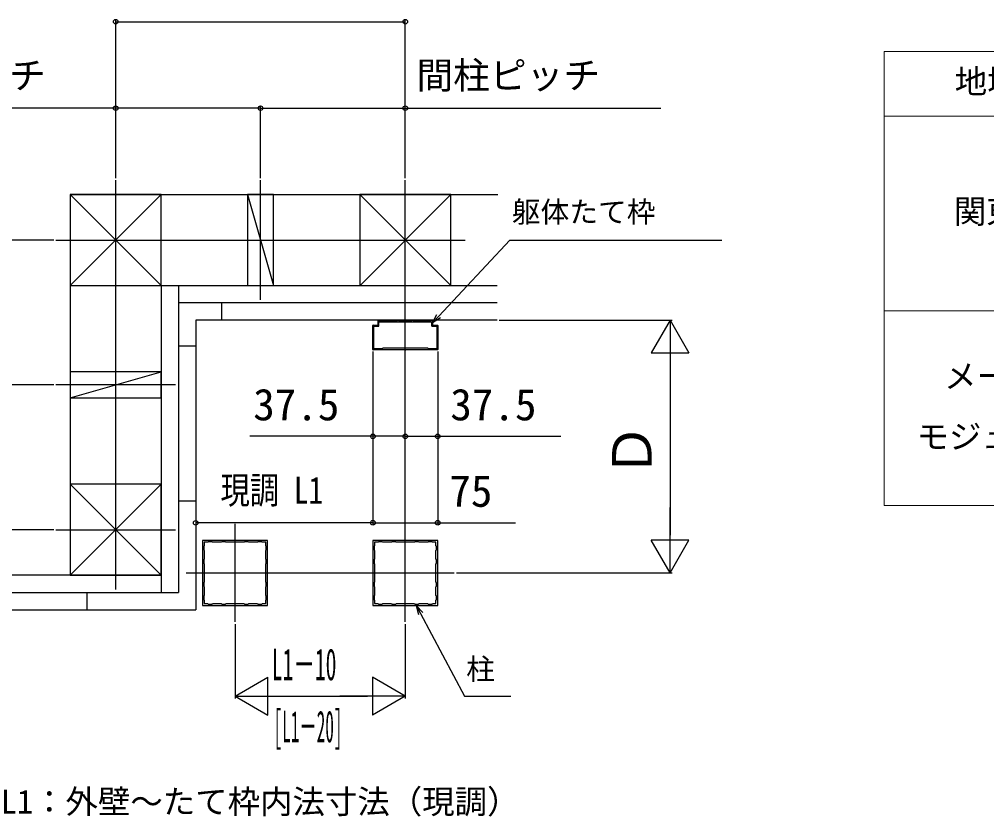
# Model space of a CAD drawing. Units: millimetres, scale not verified. Extents: x -875 to 875, y -1304 to 1297.
# Drawn here: x -175.1 to 272.5, y 496.8 to 865.6 of the extents above; entities that cross this region are included whole.
import ezdxf
from ezdxf.enums import TextEntityAlignment as Align

# ---------------------------------------------------------------- set-up
doc = ezdxf.new("R2010")
doc.units = ezdxf.units.MM
doc.header["$LTSCALE"] = 8
doc.layers.add('0-1_TABLE1', color=7, linetype='Continuous', lineweight=18)
for name, color, linetype in [('0-2_USER1', 3, 'Continuous'), ('0-5_YKK_12', 2, 'Continuous'), ('0-7_YKK_A1', 4, 'Continuous'), ('0-8_YKK_D', 6, 'Continuous')]:
    doc.layers.add(name, color=color, linetype=linetype)
doc.styles.add('ＭＳ ゴシック', font='')
doc.styles.get('ＭＳ ゴシック').set_extended_font_data('MS Gothic')

msp = doc.modelspace()

# ---------------------------------------------------------------- linework, layer by layer
at = {"layer": '0-1_TABLE1'}
for p, q in [((225, 850.8), (545, 850.8)), ((225, 850.8), (225, 640.8)), ((225, 820.8), (545, 820.8)), ((225, 730.8), (545, 730.8)), ((225, 640.8), (545, 640.8))]:
    msp.add_line(p, q, dxfattribs=at)
at = {"layer": '0-5_YKK_12'}
for p, q in [((-130.515, 601.897), (-130.515, 791.23)), ((-63.515, 735.897), (-63.515, 791.23)), ((3.485, 586.897), (3.485, 791.23)), ((-158.181, 763.564), (31.152, 763.564)), ((-102.848, 696.564), (-158.181, 696.564)), ((-75.315, 586.897), (-75.315, 632.23)), ((-158.181, 629.564), (-102.848, 629.564)), ((-97.981, 609.564), (26.152, 609.564))]:
    msp.add_line(p, q, dxfattribs=at)
at = {"layer": '0-7_YKK_A1'}
for p, q in [((-151.515, 784.564), (46.342, 784.564)), ((-151.515, 784.564), (-151.515, 650.564)), ((-151.515, 742.564), (-109.515, 784.564)), ((-151.515, 784.564), (-109.515, 742.564)), ((-17.515, 784.564), (24.485, 742.564)), ((-17.325, 742.564), (24.485, 784.564)), ((-109.515, 742.564), (45.991, 742.564)), ((-109.515, 742.564), (-109.515, 600.564)), ((-101.515, 742.564), (-101.515, 600.564)), ((45.991, 734.564), (-101.515, 734.564)), ((-81.423, 726.564), (-81.423, 734.564)), ((-9.115, 724.284), (-9.115, 726.444)), ((-8.995, 726.564), (-8.835, 726.564)), ((-8.715, 726.444), (-8.715, 726.244)), ((-8.715, 723.884), (-8.715, 725.604)), ((-8.595, 726.124), (-0.235, 726.124)), ((-8.595, 725.724), (15.565, 725.724)), ((-0.115, 726.244), (-0.115, 726.444)), ((0.005, 726.564), (0.165, 726.564)), ((0.285, 726.444), (0.285, 726.244)), ((0.405, 726.124), (3.302, 726.124)), ((3.669, 726.124), (6.565, 726.124)), ((6.685, 726.244), (6.685, 726.444)), ((6.805, 726.564), (6.965, 726.564)), ((7.085, 726.444), (7.085, 726.244)), ((7.205, 726.124), (15.565, 726.124)), ((15.685, 726.244), (15.685, 726.444)), ((15.685, 725.604), (15.685, 723.884)), ((15.805, 726.564), (15.965, 726.564)), ((16.085, 726.444), (16.085, 724.284)), ((-11.515, 712.884), (-11.515, 724.044)), ((-11.395, 724.164), (-9.235, 724.164)), ((-11.115, 713.284), (-11.115, 723.644)), ((-10.995, 723.764), (-8.835, 723.764)), ((15.805, 723.764), (17.965, 723.764)), ((16.205, 724.164), (18.365, 724.164)), ((18.085, 723.644), (18.085, 713.284)), ((18.485, 724.044), (18.485, 712.884)), ((-93.515, 714.472), (-101.515, 714.472)), ((3.302, 712.764), (-11.395, 712.764)), ((-7.364, 713.164), (-10.995, 713.164)), ((-6.95, 713.529), (-7.279, 713.199)), ((13.836, 713.564), (-6.865, 713.564)), ((18.365, 712.764), (3.669, 712.764)), ((14.25, 713.199), (13.921, 713.529)), ((17.965, 713.164), (14.335, 713.164)), ((-151.515, 690.564), (-109.515, 702.564)), ((-109.515, 690.564), (-109.515, 702.564)), ((-151.515, 690.564), (-109.515, 690.564)), ((-109.515, 650.564), (-151.515, 608.564)), ((-151.515, 650.564), (-109.515, 608.564)), ((-93.515, 642.783), (-101.515, 642.783)), ((-109.515, 608.564), (-199.883, 608.564)), ((-199.883, 600.564), (-101.515, 600.564)), ((-143.733, 592.564), (-143.733, 600.564)), ((-199.883, 592.564), (-93.515, 592.564))]:
    msp.add_line(p, q, dxfattribs=at)
for points in [[(-151.515, 742.564), (-109.515, 742.564), (-109.515, 784.564), (-151.515, 784.564)], [(-69.515, 784.564), (-57.515, 742.564), (-57.515, 784.564)], [(24.485, 742.564), (24.485, 784.564), (-17.515, 784.564), (-17.515, 742.564)], [(-109.515, 608.564), (-109.515, 650.564), (-151.515, 650.564), (-151.515, 608.564)], [(-60.315, 624.564), (-90.315, 624.564), (-90.315, 594.564), (-60.315, 594.564)], [(18.485, 624.564), (-11.515, 624.564), (-11.515, 594.564), (18.485, 594.564)]]:
    msp.add_lwpolyline(points, close=True, dxfattribs=at)
for points in [[(-69.515, 784.564), (-69.515, 742.564), (-57.515, 742.564)], [(45.991, 726.564), (-93.515, 726.564), (-93.515, 592.564)], [(-109.515, 702.564), (-151.515, 702.564), (-151.515, 690.564)], [(-71.115, 623.764), (-79.515, 623.764), (-79.755, 624.004), (-81.475, 624.004), (-81.715, 623.764), (-85.715, 623.764), (-85.955, 624.004), (-87.675, 624.004), (-87.915, 623.764), (-89.515, 623.764), (-89.515, 622.164), (-89.755, 621.924), (-89.755, 620.204), (-89.515, 619.964), (-89.515, 615.964), (-89.755, 615.724), (-89.755, 614.004), (-89.515, 613.764), (-89.515, 605.364), (-89.755, 605.124), (-89.755, 603.404), (-89.515, 603.164), (-89.515, 599.164), (-89.755, 598.924), (-89.755, 597.204), (-89.515, 596.964), (-89.515, 595.364), (-87.915, 595.364), (-87.675, 595.124), (-85.955, 595.124), (-85.715, 595.364), (-81.715, 595.364), (-81.475, 595.124), (-79.755, 595.124), (-79.515, 595.364), (-71.115, 595.364), (-70.875, 595.124), (-69.155, 595.124), (-68.915, 595.364), (-64.914, 595.364)], [(-64.914, 595.364), (-64.674, 595.124), (-62.955, 595.124), (-62.715, 595.364), (-61.115, 595.364), (-61.115, 596.964), (-60.875, 597.204), (-60.875, 598.924), (-61.115, 599.164), (-61.115, 603.164), (-60.875, 603.404), (-60.875, 605.124), (-61.115, 605.364), (-61.115, 613.764), (-60.875, 614.004), (-60.875, 615.724), (-61.115, 615.964), (-61.115, 619.964), (-60.875, 620.204), (-60.875, 621.924), (-61.115, 622.164), (-61.115, 623.764), (-62.715, 623.764), (-62.955, 624.004), (-64.675, 624.004), (-64.915, 623.764), (-68.915, 623.764), (-69.155, 624.004), (-70.875, 624.004), (-71.115, 623.764)], [(7.685, 623.764), (-0.715, 623.764), (-0.955, 624.004), (-2.675, 624.004), (-2.915, 623.764), (-6.915, 623.764), (-7.155, 624.004), (-8.875, 624.004), (-9.115, 623.764), (-10.715, 623.764), (-10.715, 622.164), (-10.955, 621.924), (-10.955, 620.204), (-10.715, 619.964), (-10.715, 615.964), (-10.955, 615.724), (-10.955, 614.004), (-10.715, 613.764), (-10.715, 605.364), (-10.955, 605.124), (-10.955, 603.404), (-10.715, 603.164), (-10.715, 599.164), (-10.955, 598.924), (-10.955, 597.204), (-10.715, 596.964), (-10.715, 595.364), (-9.115, 595.364), (-8.875, 595.124), (-7.155, 595.124), (-6.915, 595.364), (-2.915, 595.364), (-2.675, 595.124), (-0.955, 595.124), (-0.715, 595.364), (7.685, 595.364), (7.925, 595.124), (9.645, 595.124), (9.885, 595.364), (13.886, 595.364)], [(13.886, 595.364), (14.126, 595.124), (15.845, 595.124), (16.085, 595.364), (17.685, 595.364), (17.685, 596.964), (17.925, 597.204), (17.925, 598.924), (17.685, 599.164), (17.685, 603.164), (17.925, 603.404), (17.925, 605.124), (17.685, 605.364), (17.685, 613.764), (17.925, 614.004), (17.925, 615.724), (17.685, 615.964), (17.685, 619.964), (17.925, 620.204), (17.925, 621.924), (17.685, 622.164), (17.685, 623.764), (16.085, 623.764), (15.845, 624.004), (14.125, 624.004), (13.885, 623.764), (9.885, 623.764), (9.645, 624.004), (7.925, 624.004), (7.685, 623.764)]]:
    msp.add_lwpolyline(points, dxfattribs=at)
for centre, radius, start, end in [((-8.995, 726.444), 0.12, 90, 180), ((-8.835, 726.444), 0.12, 0, 90), ((-8.595, 726.244), 0.12, 180, 270), ((-8.595, 725.604), 0.12, 90, 180), ((-0.235, 726.244), 0.12, 270, 0), ((0.005, 726.444), 0.12, 90, 180), ((0.165, 726.444), 0.12, 0, 90), ((0.405, 726.244), 0.12, 180, 270), ((3.302, 726.044), 0.08, 23.57818, 90), ((3.485, 726.124), 0.12, 203.57818, 336.42182), ((3.669, 726.044), 0.08, 90, 156.42182), ((6.565, 726.244), 0.12, 270, 0), ((6.805, 726.444), 0.12, 90, 180), ((6.965, 726.444), 0.12, 0, 90), ((7.205, 726.244), 0.12, 180, 270), ((15.565, 726.244), 0.12, 270, 0), ((15.565, 725.604), 0.12, 0, 90), ((15.805, 726.444), 0.12, 90, 180), ((15.965, 726.444), 0.12, 0, 90), ((-11.395, 724.044), 0.12, 90, 180), ((-10.995, 723.644), 0.12, 90, 180), ((-9.235, 724.284), 0.12, 270, 0), ((-8.835, 723.884), 0.12, 270, 0), ((15.805, 723.884), 0.12, 180, 270), ((16.205, 724.284), 0.12, 180, 270), ((17.965, 723.644), 0.12, 0, 90), ((18.365, 724.044), 0.12, 0, 90), ((-11.395, 712.884), 0.12, 180, 270), ((-10.995, 713.284), 0.12, 180, 270), ((-7.364, 713.284), 0.12, 270, 315), ((-6.865, 713.444), 0.12, 90, 135), ((3.302, 712.844), 0.08, 270, 336.42182), ((3.485, 712.764), 0.12, 23.57818, 156.42182), ((3.669, 712.844), 0.08, 203.57818, 270), ((13.836, 713.444), 0.12, 45, 90), ((14.335, 713.284), 0.12, 225, 270), ((17.965, 713.284), 0.12, 270, 0), ((18.365, 712.884), 0.12, 270, 0)]:
    msp.add_arc(centre, radius, start, end, dxfattribs=at)
at = {"layer": '0-8_YKK_D'}
for p, q in [((-130.515, 792.23), (-130.515, 865.564)), ((-130.515, 864.564), (3.485, 864.564)), ((3.485, 792.23), (3.485, 865.564)), ((-130.515, 792.23), (-130.515, 825.564)), ((-63.515, 792.23), (-63.515, 825.564)), ((-63.515, 792.23), (-63.515, 825.564)), ((3.485, 792.23), (3.485, 825.564)), ((-159.181, 763.564), (-312.515, 763.564)), ((-159.181, 763.564), (-272.515, 763.564)), ((46.991, 726.564), (126.991, 726.564)), ((125.991, 726.564), (117.241, 711.408)), ((125.991, 726.564), (134.741, 711.408)), ((125.991, 726.564), (125.991, 696.253)), ((-11.515, 711.964), (-11.514, 631.764)), ((-11.515, 711.964), (-11.514, 631.764)), ((-11.515, 711.964), (-11.515, 671.764)), ((18.485, 711.964), (18.486, 631.764)), ((18.485, 711.964), (18.485, 671.764)), ((117.241, 711.408), (134.741, 711.408)), ((125.991, 709.064), (125.991, 627.064)), ((-159.181, 696.564), (-272.515, 696.564)), ((-159.181, 696.564), (-272.515, 696.564)), ((125.991, 609.564), (125.991, 639.875)), ((-11.514, 632.764), (-93.514, 632.763)), ((-159.181, 629.564), (-312.515, 629.564)), ((-159.181, 629.564), (-272.515, 629.564)), ((125.991, 609.564), (117.241, 624.719)), ((134.741, 624.719), (117.241, 624.719)), ((125.991, 609.564), (134.741, 624.719)), ((27.152, 609.564), (126.991, 609.564)), ((-75.315, 585.897), (-75.315, 551.564)), ((3.485, 585.897), (3.485, 551.564)), ((-75.315, 552.564), (-60.159, 561.314)), ((-60.159, 543.814), (-60.159, 561.314)), ((3.485, 552.564), (-11.67, 561.314)), ((-11.67, 561.314), (-11.67, 543.814)), ((-75.315, 552.564), (-60.159, 543.814)), ((-75.315, 552.564), (-45.004, 552.564)), ((-57.815, 552.564), (-14.015, 552.564)), ((3.485, 552.564), (-26.825, 552.564)), ((3.485, 552.564), (-11.67, 543.814))]:
    msp.add_line(p, q, dxfattribs=at)
for points in [[(-63.515, 824.564), (-130.515, 824.564), (-248.707, 824.564)], [(-63.515, 824.564), (3.485, 824.564), (121.677, 824.564)], [(16.085, 725.264), (18.984, 728.372), (51.801, 763.564), (149.965, 763.564)], [(19.817, 727.595), (16.085, 725.264), (18.151, 729.149)], [(3.485, 672.764), (-11.515, 672.764), (-68.405, 672.764)], [(3.485, 672.764), (18.485, 672.764), (75.376, 672.764)], [(-11.514, 632.764), (18.486, 632.764), (54.468, 632.764)], [(11.589, 591.346), (8.588, 594.564), (9.578, 590.277)], [(8.588, 594.564), (10.583, 590.811), (30.92, 552.564), (52.275, 552.564)]]:
    msp.add_lwpolyline(points, dxfattribs=at)
for centre in [(-130.515, 864.564), (3.485, 864.564), (-130.515, 824.564), (-63.515, 824.564), (-63.515, 824.564), (3.485, 824.564), (-11.515, 672.764), (3.485, 672.764), (3.485, 672.764), (18.485, 672.764), (-93.514, 632.763), (-11.514, 632.764), (-11.514, 632.764), (18.486, 632.764)]:
    msp.add_circle(centre, 1.075, dxfattribs=at)

# ---------------------------------------------------------------- texts
at = {"layer": '0-1_TABLE1', "style": 'ＭＳ ゴシック'}
for s, p in [('地域間', (257.741, 828.087)), ('関東間', (257.315, 768.002)), ('メーター', (252.798, 691.823)), ('モジュール', (240.057, 663.84))]:
    msp.add_text(s, height=11, dxfattribs=at).set_placement(p, align=Align.BOTTOM_LEFT)
at = {"layer": '0-2_USER1', "style": 'ＭＳ ゴシック'}
msp.add_text('L1：外壁～たて枠内法寸法（現調）', height=11, dxfattribs=at).set_placement((-183.705, 494.987), align=Align.BOTTOM_LEFT)
at = {"layer": '0-8_YKK_D', "style": 'ＭＳ ゴシック'}
for s, height, p in [('間柱ピッチ', 12.46, (-247.832, 829.785)), ('間柱ピッチ', 12.46, (8.66, 829.785)), ('躯体たて枠', 9.751, (52.771, 768.77)), ('37.5', 14.66, (-66.883, 675.764)), ('37.5', 14.66, (24.308, 675.764)), ('75', 14.66, (23.854, 635.764)), ('柱', 9.751, (31.674, 557.297))]:
    msp.add_text(s, height=height, dxfattribs=at).set_placement(p, align=Align.BOTTOM_LEFT)
msp.add_text('Ｄ', height=18.33, rotation=90, dxfattribs=at).set_placement((122.991, 653.717), align=Align.BOTTOM_LEFT)
for s, height, width, p in [('現調 L1', 12.46, 0.8, (-82.046, 637.888)), ('L1－10', 14.66, 0.5, (-58.329, 555.564)), ('[L1－20]', 14.66, 0.4, (-57.483, 526.836))]:
    msp.add_text(s, height=height, dxfattribs=dict(at, width=width)).set_placement(p, align=Align.BOTTOM_LEFT)

doc.saveas('drawing.dxf')
